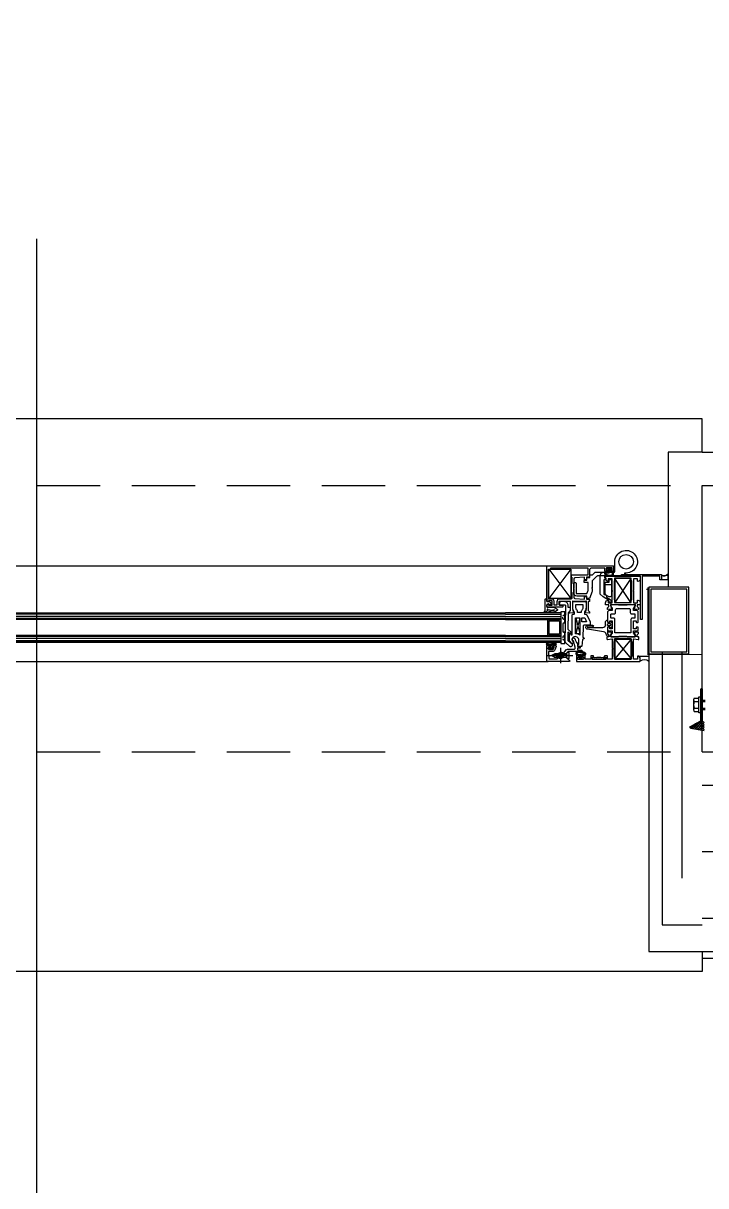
# Model space of a CAD drawing. Header units: inches. Extents: x 21 to 32698, y 13 to 3712.
# Drawn here: x 16750.7 to 16802, y 979.5 to 1066.8 of the extents above; entities that cross this region are included whole.
import ezdxf

# ---------------------------------------------------------------- set-up
doc = ezdxf.new("R2010")
doc.units = ezdxf.units.IN
doc.header["$MEASUREMENT"] = 0
doc.set_wipeout_variables(frame=1)
for name, pattern in [('ACANSTGB', [0.354331, 0.15748, -0.03937, 0.03937, -0.03937, 0.03937, -0.03937]), ('AM_ISO08W050', [18, 12, -1.5, 3, -1.5]), ('AM_ISO08W050x2', [9, 6, -0.75, 1.5, -0.75]), ('DOT', [6.35, 0, -6.35]), ('HIDDEN', [9.525, 6.35, -3.175]), ('IMPORT-HIDDEN2', [47.625, 31.75, -15.875])]:
    doc.linetypes.add(name, pattern=pattern)
for name, color, linetype, lineweight in [('Z_MİM_-KM-BEAM-RAY', 8, 'DOT', 25), ('Z_MİM_-KM-GLAZ', 8, 'Continuous', 25), ('Z_MİM_-KM-GLAZ-1', 8, 'Continuous', 25), ('Z_MİM_-KM-GLAZ-CURT', 8, 'Continuous', 25), ('Z_MİM_-KM-GLAZ-IDEN', 8, 'Continuous', 25), ('Z_MİM_-KM-IZO-THERMAL', 8, 'Continuous', 25), ('Z_MİM_-KM-IZO-THERMAL-ROCKWOOL', 8, 'BATTING', 25), ('Z_MİM_-KM-PAINT', 8, 'Continuous', 25), ('Z_MİM_-KM-RAY-1', 8, 'IMPORT-HIDDEN2', 25), ('Z_MİM_-KM-WALL', 8, 'Continuous', 25), ('Z_MİM_-KM-WALL-IZO-TERMAL', 8, 'Continuous', 25), ('Z_MİM_-KM-WALL-PLASTER', 8, 'Continuous', 25), ('Z_MİM_1', 8, 'Continuous', 25), ('Z_MİM_Aksesuar', 8, 'Continuous', 25), ('Z_MİM_aksesuar_k', 8, 'Continuous', 25), ('Z_MİM_AM_4N', 8, 'Continuous', 25), ('Z_MİM_AM_7N', 8, 'AM_ISO08W050', 25), ('Z_MİM_AUDIT_D_040619093244-1', 8, 'Continuous', 25), ('Z_MİM_CELIK', 8, 'Continuous', 25), ('Z_MİM_fitiller_k', 8, 'Continuous', 25), ('Z_MİM_hatch_k', 8, 'Continuous', 25), ('Z_MİM_mennteşe_k', 8, 'Continuous', 25), ('Z_MİM_MYM_MEMBRAN_', 8, 'HIDDEN', 25), ('Z_MİM_PROFIL', 8, 'Continuous', 25), ('Z_MİM_yazı_numara_k', 8, 'Continuous', 25)]:
    doc.layers.add(name, color=color, linetype=linetype, lineweight=lineweight)
doc.layers.add('Z_MİM_-KM-WALL-TERMAL-PATTERN', color=8, linetype='BATTING', lineweight=25, plot=False)
doc.linetypes.add('BATTING', pattern='A,0.00254,-2.54,[134,ltypeshp.shx,S=2.54,R=0,X=-2.54,Y=0],-5.08,[134,ltypeshp.shx,S=2.54,R=180,X=2.54,Y=0],-2.54', length=10.16254)

# ---------------------------------------------------------------- blocks, each defined once
blk = doc.blocks.new('-KM_Kiriş İzi-2K')
at = {"layer": 'Z_MİM_-KM-BEAM-RAY'}
for p, q in [((1309.999, 55), (2010, 55)), ((1309.999, 30), (2010, 30))]:
    blk.add_line(p, q, dxfattribs=at)
blk = doc.blocks.new('*U276')
blk.add_wipeout([(10, -36.5), (110, -36.5), (110, 5), (10, 5)])
at = {"layer": 'Z_MİM_Aksesuar'}
h = blk.add_hatch(dxfattribs=at)
h.set_pattern_fill('ANSI37', color=256, angle=360, style=0)
h.set_pattern_definition([(315, (-226.59067, -29.11996), (-0.088388348, -0.088388348), []), (225, (-226.59067, -29.11996), (-0.088388348, 0.088388348), [])])
h.paths.add_polyline_path([(109.134, -18.23), (110, -17.73), (110.152, -17.73), (110.152, -18.422)])
at = {"layer": 'Z_MİM_PROFIL'}
h = blk.add_hatch(dxfattribs=at)
h.set_pattern_fill('ANSI37', color=256, scale=0.2, angle=180, style=0)
h.set_pattern_definition([(135, (-2576.23092, -9711.436882), (0.01767766953, 0.01767766953), []), (45, (-2576.23092, -9711.436882), (0.01767766953, -0.01767766953), [])])
h.paths.add_polyline_path([(110, -17.73), (109.134, -18.23), (109.084, -18.144), (109.9, -17.672), (109.9, -15.281), (110, -15.281)])
at = {"layer": 'Z_MİM_yazı_numara_k'}
h = blk.add_hatch(dxfattribs=at)
h.set_pattern_fill('LINE', color=256, scale=0.0375, angle=225, style=0)
h.set_pattern_definition([(225, (25.215724, -6.508092), (0.00331456304, -0.00331456304), [])])
edge = h.paths.add_edge_path()
edge.add_arc((100.667, -10.434), 0.0271, 0, 360)
h = blk.add_hatch(dxfattribs=at)
h.set_pattern_fill('LINE', color=256, scale=0.0375, angle=225, style=0)
h.set_pattern_definition([(225, (22.935894, -4.7030263), (0.00331456304, -0.00331456304), [])])
edge = h.paths.add_edge_path()
edge.add_arc((98.387, -12.239), 0.0271, 0, 360)
h = blk.add_hatch(dxfattribs=at)
h.set_pattern_fill('LINE', color=256, scale=0.0375, angle=225, style=0)
h.set_pattern_definition([(225, (27.228905, -3.975557), (0.00331456304, -0.00331456304), [])])
edge = h.paths.add_edge_path()
edge.add_arc((102.68, -12.966), 0.0271, 0, 360)
at = {"linetype": 'ACANSTGB', "ltscale": 0.01}
for p, q in [((99.551, -10.001), (99.551, -9.821)), ((99.701, -9.771), (99.601, -9.771)), ((99.701, -10.051), (99.601, -10.051)), ((99.701, -11.321), (99.601, -11.321)), ((99.551, -11.371), (99.551, -11.551)), ((99.701, -11.601), (99.601, -11.601))]:
    blk.add_line(p, q, dxfattribs=at)
for p, q in [((99.551, -10.386), (99.551, -10.986)), ((99.701, -10.336), (99.601, -10.336)), ((99.701, -11.036), (99.601, -11.036)), ((98.951, -12.641), (98.691, -12.786)), ((98.951, -12.931), (98.691, -12.786)), ((99.821, -12.641), (98.951, -12.641)), ((99.821, -12.931), (98.951, -12.931)), ((99.203, -12.811), (99.203, -12.76)), ((99.203, -12.76), (99.338, -12.76)), ((99.203, -12.811), (99.338, -12.811)), ((99.338, -12.626), (99.389, -12.626)), ((99.338, -12.626), (99.338, -12.76)), ((99.338, -12.811), (99.338, -12.946)), ((99.338, -12.946), (99.389, -12.946)), ((99.389, -12.626), (99.389, -12.76)), ((99.389, -12.76), (99.523, -12.76)), ((99.389, -12.811), (99.389, -12.946)), ((99.389, -12.811), (99.523, -12.811)), ((99.523, -12.811), (99.523, -12.76)), ((99.821, -12.641), (99.901, -12.561)), ((99.821, -12.931), (99.821, -12.641)), ((99.821, -12.931), (99.901, -13.011)), ((100.021, -12.561), (99.901, -12.561)), ((100.021, -13.011), (99.901, -13.011)), ((99.937, -12.786), (100.021, -12.76)), ((99.937, -12.786), (100.021, -12.811)), ((100.021, -13.011), (100.021, -12.561))]:
    blk.add_line(p, q)
blk.add_lwpolyline([(106.946, -7.071), (107.455, -7.071), (107.455, -6.669, -0.291534), (106.946, -6.765, -0.291534)], format="xyb")
for points in [[(106.946, -6.765), (106.946, -7.071)], [(106.946, -7.071), (107.455, -7.071)], [(99.701, -10.336), (99.701, -9.486), (99.401, -9.486), (99.401, -11.886), (99.701, -11.886), (99.701, -11.036)], [(105.164, -12.821), (105.997, -12.821)]]:
    blk.add_lwpolyline(points)
for points in [[(103.188, -8.966, 0.414214), (103.148, -9.006), (103.148, -9.034, 0.131652), (103.152, -9.049), (103.207, -9.146), (103.242, -9.205, -0.131652), (103.258, -9.265), (103.258, -9.386, -0.414214), (103.238, -9.406), (103.008, -9.406, 0.414214), (102.908, -9.506), (102.908, -10.25, 0.236068), (102.928, -10.286), (103.048, -10.286, 0.414214), (103.068, -10.266), (103.068, -10.166), (103.258, -10.166), (103.258, -10.466), (103.258, -10.766), (103.068, -10.766), (103.068, -10.666, 0.414214), (103.048, -10.646), (102.928, -10.646, 0.414214), (102.908, -10.666), (102.908, -10.826, 0.414214), (103.008, -10.926), (103.238, -10.926, -0.414214), (103.258, -10.946), (103.258, -11.066, -0.131652), (103.242, -11.126), (103.207, -11.186), (103.152, -11.282, 0.131652), (103.148, -11.297), (103.148, -11.326, 0.414214), (103.188, -11.366), (103.728, -11.366), (103.758, -11.336), (104.358, -11.336), (104.388, -11.366), (104.928, -11.366, 0.414214), (104.968, -11.326), (104.968, -11.297, 0.131652), (104.964, -11.282), (104.908, -11.186), (104.874, -11.126, -0.131652), (104.858, -11.066), (104.858, -10.946, -0.414214), (104.878, -10.926), (105.108, -10.926, 0.414214), (105.208, -10.826), (105.208, -10.666, 0.414214), (105.188, -10.646), (105.068, -10.646, 0.414214), (105.048, -10.666), (105.048, -10.766), (104.858, -10.766), (104.858, -10.466), (104.858, -10.166), (105.048, -10.166), (105.048, -10.266, 0.414214), (105.068, -10.286), (105.188, -10.286, 0.236068), (105.208, -10.25), (105.208, -9.506, 0.414214), (105.108, -9.406), (104.878, -9.406, -0.414214), (104.858, -9.386), (104.858, -9.265, -0.131652), (104.874, -9.205), (104.908, -9.146), (104.964, -9.049, 0.131652), (104.968, -9.034), (104.968, -9.006, 0.414214), (104.928, -8.966), (104.388, -8.966), (104.358, -8.996), (103.758, -8.996), (103.728, -8.966)], [(103.408, -9.656, 0.414214), (103.508, -9.556), (103.508, -9.346, -0.414214), (103.608, -9.246), (104.508, -9.246, -0.414214), (104.608, -9.346), (104.608, -9.556, 0.414214), (104.708, -9.656), (104.938, -9.656, -0.414214), (104.958, -9.676), (104.958, -9.946, -0.414214), (104.938, -9.966), (104.758, -9.966, 0.414214), (104.658, -10.066), (104.658, -11.066, -0.414214), (104.638, -11.086), (103.478, -11.086, -0.414214), (103.458, -11.066), (103.458, -10.066, 0.414214), (103.358, -9.966), (103.178, -9.966, -0.414214), (103.158, -9.946), (103.158, -9.676, -0.414214), (103.178, -9.656)], [(105.352, -13.21, 0.198912), (105.358, -13.196), (105.358, -13.014, 0.342804), (105.207, -12.821), (105.997, -12.821), (105.997, -13.223, 0.384351)]]:
    blk.add_lwpolyline(points, format="xyb", close=True)
for points in [[(103.428, -12.846), (103.398, -12.846), (103.398, -11.726), (103.428, -11.726), (103.428, -11.526), (104.058, -11.526), (104.688, -11.526), (104.688, -11.726), (104.718, -11.726), (104.718, -12.846), (104.688, -12.846), (104.688, -13.046), (104.058, -13.046), (103.428, -13.046)], [(102.408, -13.021), (102.458, -13.061), (102.558, -13.061), (102.608, -13.021), (102.758, -13.021), (102.758, -12.921), (102.608, -12.921), (102.558, -12.961), (102.458, -12.961), (102.408, -12.921), (102.108, -12.921), (102.058, -12.961), (101.958, -12.961), (101.908, -12.921), (101.758, -12.921), (101.758, -13.021), (101.908, -13.021), (101.958, -13.061), (102.058, -13.061), (102.108, -13.021)]]:
    blk.add_lwpolyline(points, close=True)
blk.add_circle((99.363, -12.786), 0.225)
for centre, radius, start, end in [((107.125, -6.317), 0.482, 248.16815, 313.63903), ((99.601, -10.386), 0.05, 90, 180), ((99.601, -10.986), 0.05, 180, 270), ((105.667, -13.574), 0.482, 46.36097, 130.91618)]:
    blk.add_arc(centre, radius, start, end)
for centre, start, end in [((99.601, -9.821), 90, 180), ((99.601, -10.001), 180, 270), ((99.601, -11.371), 90, 180), ((99.601, -11.551), 180, 270)]:
    blk.add_arc(centre, 0.05, start, end, dxfattribs=at)
at = {"layer": 'Z_MİM_-KM-GLAZ-1'}
for p, q in [((21.572, -6.046), (98.428, -6.046)), ((21.644, -13.216), (98.428, -13.216))]:
    blk.add_line(p, q, dxfattribs=at)
at = {"layer": 'Z_MİM_-KM-GLAZ-CURT'}
for points in [[(110, 2.5), (110, 5), (10, 5), (10, 2.5)], [(110, -35), (110, -36.5), (10, -36.5), (10, -35)]]:
    blk.add_lwpolyline(points, dxfattribs=at)
at = {"layer": 'Z_MİM_-KM-GLAZ-IDEN', "ltscale": 1.5}
blk.add_line((60, 18.522), (60, -88.522), dxfattribs=at)
at = {"layer": 'Z_MİM_-KM-RAY-1', "ltscale": 0.15}
for points in [[(10, 0), (110, 0)], [(10, -20), (110, -20)]]:
    blk.add_lwpolyline(points, dxfattribs=at)
at = {"layer": 'Z_MİM_-KM-WALL'}
blk.add_lwpolyline([(110, -20), (110, 0)], dxfattribs=at)
at = {"layer": 'Z_MİM_-KM-WALL-IZO-TERMAL', "ltscale": 1.5}
blk.add_lwpolyline([(107, -12.5), (107, -33), (110, -33)], dxfattribs=at)
at = {"layer": 'Z_MİM_-KM-WALL-PLASTER', "ltscale": 1.5}
for points in [[(110, 2.5), (107.458, 2.5), (107.458, -7.65)], [(106, -12.5), (106, -35), (110, -35)]]:
    blk.add_lwpolyline(points, dxfattribs=at)
at = {"layer": 'Z_MİM_-KM-WALL-TERMAL-PATTERN', "ltscale": 0.13}
blk.add_line((108.5, -29.5), (108.5, -12.5), dxfattribs=at)
at = {"layer": 'Z_MİM_1'}
for p, q in [((105.352, -7.127), (105.385, -7.149)), ((105.952, -7.831), (105.823, -7.831))]:
    blk.add_line(p, q, dxfattribs=at)
at = {"layer": 'Z_MİM_Aksesuar'}
blk.add_line((109.134, -18.23), (110.152, -18.422), dxfattribs=at)
at = {"layer": 'Z_MİM_aksesuar_k'}
for p, q in [((100.132, -6.299), (98.502, -8.499)), ((98.502, -6.299), (100.132, -8.499)), ((104.658, -8.786), (103.458, -6.986)), ((104.658, -6.986), (103.458, -8.786)), ((20.599, -9.576), (95.228, -9.576)), ((99.401, -9.576), (95.228, -9.576)), ((99.401, -9.576), (99.401, -11.776)), ((95.228, -9.684), (20.599, -9.684)), ((95.228, -9.843), (20.599, -9.843)), ((95.228, -10.001), (20.599, -10.001)), ((95.228, -10.06), (20.599, -10.06)), ((95.228, -10.076), (20.599, -10.076)), ((95.228, -9.684), (99.401, -9.684)), ((95.228, -9.843), (99.401, -9.843)), ((95.228, -10.001), (99.401, -10.001)), ((95.228, -10.06), (99.401, -10.06)), ((95.228, -10.076), (99.401, -10.076)), ((98.405, -10.076), (98.405, -11.276)), ((100.808, -9.946), (100.508, -11.146)), ((100.508, -9.946), (100.808, -11.146)), ((95.228, -11.276), (20.599, -11.276)), ((95.228, -11.291), (20.599, -11.291)), ((95.228, -11.35), (20.599, -11.35)), ((95.228, -11.276), (99.401, -11.276)), ((95.228, -11.291), (99.401, -11.291)), ((95.228, -11.35), (99.401, -11.35)), ((95.228, -11.509), (20.599, -11.509)), ((95.228, -11.667), (20.599, -11.667)), ((95.228, -11.776), (20.599, -11.776)), ((20.599, -11.776), (95.228, -11.776)), ((95.228, -11.509), (99.401, -11.509)), ((95.228, -11.667), (99.401, -11.667)), ((95.228, -11.776), (99.401, -11.776)), ((99.401, -11.776), (95.228, -11.776)), ((103.448, -11.546), (104.668, -13.026)), ((104.668, -11.546), (103.448, -13.026)), ((104.668, -11.546), (103.448, -13.026)), ((103.448, -11.546), (104.668, -13.026))]:
    blk.add_line(p, q, dxfattribs=at)
for points in [[(98.502, -6.299), (100.132, -6.299), (100.132, -8.499), (98.502, -8.499)], [(104.658, -8.786), (104.658, -6.986), (103.458, -6.986), (103.458, -8.786)], [(98.405, -10.076), (99.401, -10.076), (99.401, -11.276), (98.405, -11.276)], [(98.505, -10.176), (99.301, -10.176), (99.301, -11.176), (98.505, -11.176)], [(100.808, -11.146), (100.508, -11.146), (100.508, -9.946), (100.808, -9.946)], [(104.668, -11.546), (103.448, -11.546), (103.448, -13.026), (104.668, -13.026)], [(103.448, -11.546), (104.668, -11.546), (104.668, -13.026), (103.448, -13.026)]]:
    blk.add_lwpolyline(points, close=True, dxfattribs=at)
at = {"layer": 'Z_MİM_AM_4N'}
for p, q in [((98.886, -12.677), (99.821, -12.677)), ((98.886, -12.895), (98.886, -12.677)), ((98.886, -12.895), (99.821, -12.895))]:
    blk.add_line(p, q, dxfattribs=at)
at = {"layer": 'Z_MİM_AM_7N', "linetype": 'AM_ISO08W050x2'}
for p, q in [((99.363, -12.211), (99.363, -13.361)), ((98.391, -12.786), (100.291, -12.786)), ((99.938, -12.786), (98.788, -12.786))]:
    blk.add_line(p, q, dxfattribs=at)
at = {"layer": 'Z_MİM_AUDIT_D_040619093244-1'}
for p, q in [((109.369, -16.1), (109.369, -16.85)), ((109.419, -15.975), (109.769, -15.975)), ((109.419, -16.225), (109.769, -16.225)), ((109.419, -16.725), (109.769, -16.725)), ((109.419, -16.975), (109.769, -16.975))]:
    blk.add_line(p, q, dxfattribs=at)
blk.add_lwpolyline([(110, -17.73), (109.134, -18.23), (109.084, -18.144), (109.9, -17.672), (109.9, -15.281), (110, -15.281)], close=True, dxfattribs=at)
for points in [[(109.869, -17.075), (109.769, -17.075), (109.769, -15.875), (109.869, -15.875)], [(110.015, -16.125), (110.165, -16.125)], [(110.015, -16.225), (110.165, -16.225)], [(110.044, -16.125), (110.194, -16.125)], [(110.044, -16.225), (110.194, -16.225)], [(110.081, -16.125), (110.231, -16.125)], [(110.081, -16.225), (110.231, -16.225)], [(110.015, -16.725), (110.165, -16.725)], [(110.015, -16.825), (110.165, -16.825)], [(110.044, -16.725), (110.194, -16.725)], [(110.044, -16.825), (110.194, -16.825)], [(110.081, -16.725), (110.231, -16.725)], [(110.081, -16.825), (110.231, -16.825)]]:
    blk.add_lwpolyline(points, dxfattribs=at)
for centre, radius, start, end in [((109.55, -16.1), 0.181, 136.39718, 223.60282), ((110.019, -16.475), 0.65, 157.38014, 202.61986), ((109.55, -16.85), 0.181, 136.39718, 223.60282)]:
    blk.add_arc(centre, radius, start, end, dxfattribs=at)
at = {"layer": 'Z_MİM_CELIK', "linetype": 'Continuous'}
blk.add_lwpolyline([(109, -12.65), (109, -7.65), (106, -7.65), (106, -12.65), (109, -12.65)], dxfattribs=at)
blk.add_lwpolyline([(108.85, -12.5), (108.85, -7.8), (106.15, -7.8), (106.15, -12.5)], close=True, dxfattribs=at)
at = {"layer": 'Z_MİM_fitiller_k'}
for points in [[(103.154, -6.426), (103.154, -6.335), (103.194, -6.335, 0.715976), (103.206, -6.299), (103.09, -6.21, 0.165518), (103.077, -6.206), (102.981, -6.206, 0.165518), (102.968, -6.21), (102.852, -6.299, 0.715976), (102.864, -6.335), (102.904, -6.335), (102.904, -6.426, -0.414214), (102.884, -6.446), (102.704, -6.446, 0.414214), (102.684, -6.466, 0.414214), (102.734, -6.516), (102.895, -6.516, 0.196262), (102.93, -6.501, -1.871962), (102.936, -6.534, 0.148078), (102.908, -6.531, 0.000634), (102.907, -6.531), (102.712, -6.568, 0.594487), (102.685, -6.651), (102.764, -6.735), (102.956, -6.801), (103.248, -6.799), (103.337, -6.723, 0.218314), (103.354, -6.685), (103.354, -6.466, 0.414214), (103.334, -6.446), (103.174, -6.446, -0.414214)], [(102.751, -6.648), (102.803, -6.674), (102.968, -6.731), (103.204, -6.729, 0.177462), (103.236, -6.717), (103.253, -6.703, -0.175046), (103.284, -6.691, 0.629806), (103.295, -6.666, -0.000523), (103.296, -6.666, -0.175045), (103.284, -6.634), (103.284, -6.516), (103.103, -6.516, -0.196262), (103.068, -6.501, 0.664495), (103.034, -6.516), (103.034, -6.537, -0.360529), (102.994, -6.586), (102.795, -6.623, -0.267949), (102.776, -6.617, 1.211391)], [(103.056, -6.275, 0.292354), (103.002, -6.275), (102.973, -6.293, 0.255859), (102.964, -6.31), (102.964, -6.426, 0.414214), (102.984, -6.446), (103.074, -6.446, 0.414214), (103.094, -6.426), (103.094, -6.31, 0.255859), (103.085, -6.293)], [(98.208, -8.586, -0.414214), (98.268, -8.526), (98.308, -8.526, -0.414214), (98.328, -8.546), (98.328, -8.726), (98.482, -8.726, -0.131652), (98.492, -8.728), (98.655, -8.822, -0.604052), (98.65, -8.928), (98.527, -8.987, -0.442426), (98.499, -8.976), (98.477, -8.913, 0.440011), (98.449, -8.902), (98.339, -8.953, 0.291473), (98.328, -8.971), (98.328, -9.126, 0.414214), (98.348, -9.146), (98.774, -9.146, -0.046127), (98.793, -9.147, -0.130851), (99.113, -9.3, -0.464272), (99.113, -9.392), (98.979, -9.468, -0.11389), (98.678, -9.56), (98.481, -9.574, -0.916331), (98.469, -9.495), (98.885, -9.371, 2.027799), (98.881, -9.351), (98.674, -9.388, -0.109518), (98.588, -9.384), (98.496, -9.36, -0.136845), (98.404, -9.305, 0.776158), (98.353, -9.333, -0.177279), (98.341, -9.47), (98.201, -9.573, -0.088217), (98.195, -9.576), (98.184, -9.576, -0.033998), (98.182, -9.575), (98.144, -9.558, -0.452425), (98.135, -9.53), (98.208, -9.41)], [(101.779, -10.623), (101.589, -10.643), (101.414, -10.625, 1.05449), (101.408, -10.684), (101.589, -10.666, -0.026186), (101.61, -10.664), (102.558, -10.664, 0.414214), (102.758, -10.464), (102.758, -10.235, -0.414214), (102.858, -10.135), (102.888, -10.135, -0.414214), (102.908, -10.155), (102.908, -10.265, 0.414214), (102.928, -10.285), (103.088, -10.285), (103.088, -10.234, -0.612814), (103.119, -10.217), (103.203, -10.288, -0.219402), (103.238, -10.364), (103.238, -10.567, -0.219402), (103.203, -10.643), (103.119, -10.714, -0.612814), (103.088, -10.698), (103.088, -10.647), (102.928, -10.647, 0.414214), (102.908, -10.667), (102.908, -11.142, 0.175452), (102.931, -11.206), (102.973, -11.257, -0.175452), (102.978, -11.27), (102.978, -11.344, -0.414214), (102.958, -11.364), (102.943, -11.364, -0.293333), (102.852, -11.306), (102.761, -11.107, 0.252372), (102.609, -10.993), (101.407, -10.808, -0.938467), (101.432, -10.496), (101.779, -10.496, -1)], [(103.14, -10.488), (103.14, -10.488, -0.414213), (103.075, -10.553), (102.963, -10.553, -0.414214), (102.898, -10.488), (102.898, -10.444, -0.414213), (102.963, -10.379), (103.075, -10.379, -0.414214), (103.14, -10.444)], [(98.541, -12.046), (98.541, -12.136), (98.501, -12.136, 0.715976), (98.489, -12.172), (98.606, -12.261, 0.165518), (98.618, -12.266), (98.715, -12.266, 0.165518), (98.727, -12.261), (98.843, -12.172, 0.715976), (98.831, -12.136), (98.791, -12.136), (98.791, -12.046, -0.414214), (98.811, -12.026), (98.991, -12.026, 0.414214), (99.011, -12.006, 0.423058), (98.961, -11.956), (98.8, -11.956, 0.196262), (98.781, -11.959, -0.661044), (98.789, -11.945, 0.148078), (98.818, -11.948, 0.000634), (98.818, -11.948), (99.014, -11.959, 0.770223), (99.041, -11.897), (98.948, -11.841), (98.726, -11.768), (98.434, -11.77), (98.309, -11.872, 0.218314), (98.292, -11.91), (98.341, -12.006, 0.414214), (98.361, -12.026), (98.521, -12.026, -0.414214)], [(98.966, -11.907), (98.915, -11.899), (98.715, -11.838), (98.478, -11.84, 0.177462), (98.446, -11.852), (98.43, -11.866, -0.203511), (98.363, -11.897, 0.732657), (98.357, -11.905, 0.410363), (98.364, -11.91, 0.416483), (98.372, -11.913), (98.411, -11.956), (98.592, -11.956, -0.196262), (98.627, -11.97, 0.664495), (98.661, -11.956), (98.669, -11.942, -0.219093), (98.743, -11.922), (98.906, -11.924, -0.13878), (98.965, -11.929, 1.356329)], [(98.639, -12.197, 0.292354), (98.693, -12.197), (98.722, -12.178, 0.255859), (98.731, -12.161), (98.731, -12.046, 0.414214), (98.711, -12.026), (98.621, -12.026, 0.414214), (98.601, -12.046), (98.601, -12.161, 0.255859), (98.61, -12.178)], [(100.763, -12.783), (100.763, -12.873), (100.723, -12.873, 0.715976), (100.711, -12.909), (100.827, -12.999, 0.165518), (100.839, -13.003), (100.936, -13.003, 0.165518), (100.948, -12.999), (101.065, -12.909, 0.715976), (101.053, -12.873), (101.013, -12.873), (101.013, -12.783, -0.414214), (101.033, -12.763), (101.213, -12.763, 0.414214), (101.233, -12.743, 0.414214), (101.183, -12.693), (101.007, -12.697, -0.117448), (100.991, -12.693, -0.400605), (101.01, -12.685, -0.053856), (101.039, -12.686, 0.000634), (101.04, -12.686), (101.236, -12.696, 0.770223), (101.262, -12.634), (101.183, -12.551), (100.961, -12.477), (100.668, -12.479), (100.544, -12.582, 0.218314), (100.526, -12.62), (100.563, -12.743, 0.414214), (100.583, -12.763), (100.743, -12.763, -0.414214)], [(101.188, -12.642), (101.143, -12.616), (100.949, -12.547), (100.713, -12.549, 0.177462), (100.681, -12.561), (100.664, -12.575, -0.076022), (100.596, -12.614, 0.346278), (100.585, -12.638, -0.000523), (100.585, -12.638, -0.025659), (100.596, -12.649), (100.633, -12.693), (100.813, -12.693, -0.196262), (100.848, -12.707, 0.664495), (100.882, -12.693), (100.882, -12.672, -0.376032), (100.929, -12.665), (101.15, -12.655, -0.219372), (101.171, -12.661, 1.523096)], [(100.861, -12.934, 0.292354), (100.915, -12.934), (100.944, -12.916, 0.255859), (100.953, -12.899), (100.953, -12.783, 0.414214), (100.933, -12.763), (100.843, -12.763, 0.414214), (100.823, -12.783), (100.823, -12.899, 0.255859), (100.832, -12.916)]]:
    blk.add_lwpolyline(points, format="xyb", close=True, dxfattribs=at)
at = {"layer": 'Z_MİM_hatch_k'}
for points in [[(98.328, -8.706), (98.328, -6.146, -0.414214), (98.428, -6.046), (103.338, -6.046, -0.414214), (103.358, -6.066), (103.358, -6.446), (103.221, -6.446, -0.312902), (103.174, -6.413), (103.159, -6.373, -0.523343), (103.178, -6.346), (103.238, -6.346, 0.414214), (103.258, -6.326), (103.258, -6.236, 0.414214), (103.208, -6.186), (102.848, -6.186, 0.414214), (102.798, -6.236), (102.798, -6.326, 0.414214), (102.818, -6.346), (102.878, -6.346, -0.523343), (102.896, -6.373), (102.881, -6.413, -0.312902), (102.834, -6.446), (102.698, -6.446), (102.698, -6.226, 0.414214), (102.678, -6.206), (101.664, -6.206, 0.200592), (101.635, -6.218), (101.548, -6.306), (101.548, -6.876, -0.414214), (101.528, -6.896), (101.308, -6.896), (101.308, -7.096), (101.158, -7.096), (101.158, -6.896), (100.451, -6.94, 0.396047), (100.358, -7.04), (100.358, -7.686), (100.328, -7.716), (100.358, -7.746), (100.358, -8.392, 0.396047), (100.451, -8.491), (101.158, -8.536), (101.158, -8.336), (101.308, -8.336), (101.308, -8.536), (101.528, -8.536, -0.414214), (101.548, -8.556), (101.548, -8.696, -0.414214), (101.528, -8.716), (101.448, -8.716), (101.448, -9.386), (101.541, -9.497, -0.175452), (101.548, -9.516), (101.548, -9.576, -0.440011), (101.515, -9.605), (101.275, -9.584, -0.176327), (101.262, -9.579), (101.223, -9.54, -0.573146), (101.232, -9.506), (101.261, -9.499), (101.318, -9.286), (101.318, -8.726, 0.843039), (101.259, -8.716), (100.316, -8.716, 0.843039), (100.258, -8.726), (100.258, -9.286), (100.315, -9.499), (100.343, -9.506, -0.573146), (100.352, -9.54), (100.313, -9.579, -0.176327), (100.301, -9.584), (100.06, -9.605, -0.440011), (100.028, -9.576), (100.028, -9.516, -0.175452), (100.035, -9.497), (100.128, -9.386), (100.128, -8.716), (99.298, -8.716, 0.414214), (99.248, -8.766), (99.248, -8.936, 0.414214), (99.298, -8.986), (99.498, -8.986, -0.414214), (99.548, -9.036), (99.548, -9.096, -0.414214), (99.498, -9.146), (98.428, -9.146, -0.414214), (98.328, -9.046), (98.328, -8.993, -0.267949), (98.338, -8.976), (98.438, -8.918, -0.57735), (98.468, -8.936), (98.468, -9.006), (98.728, -9.006, 0.414214), (98.748, -8.986), (98.748, -8.696, 0.414214), (98.728, -8.676), (98.468, -8.676), (98.468, -8.706, -0.414214), (98.448, -8.726), (98.348, -8.726, -0.414214)], [(98.888, -8.696, 0.414214), (98.728, -8.536), (98.468, -8.536), (98.468, -6.286), (98.648, -6.286), (98.648, -6.186), (101.408, -6.186), (101.408, -6.746), (100.208, -6.746), (100.158, -6.746), (100.158, -6.896), (100.208, -6.896), (100.208, -7.376), (100.158, -7.416), (100.158, -8.016), (100.208, -8.056), (100.208, -8.486, -0.414214), (100.158, -8.536), (99.298, -8.536, 0.414214), (99.088, -8.746), (99.088, -8.986, -0.414214), (99.068, -9.006), (98.888, -9.006)], [(100.208, -8.486, -0.414214), (100.158, -8.536), (99.298, -8.536, 0.414214), (99.088, -8.746), (99.088, -8.986, -0.414214), (99.068, -9.006), (98.888, -9.006), (98.888, -8.696, 0.414214), (98.728, -8.536), (98.468, -8.536), (98.468, -6.286), (98.648, -6.286), (98.648, -6.186), (101.408, -6.186), (101.408, -6.746), (100.208, -6.746), (100.158, -6.746), (100.158, -6.896), (100.208, -6.896), (100.208, -7.376), (100.158, -7.416), (100.158, -8.016), (100.208, -8.056)], [(98.888, -8.696, 0.414214), (98.728, -8.536), (98.468, -8.536), (98.468, -6.286), (98.648, -6.286), (98.648, -6.186), (101.408, -6.186), (101.408, -6.746), (100.208, -6.746), (100.158, -6.746), (100.158, -6.896), (100.208, -6.896), (100.208, -7.376), (100.158, -7.416), (100.158, -8.016), (100.208, -8.056), (100.208, -8.486, -0.414214), (100.158, -8.536), (99.298, -8.536, 0.414214), (99.088, -8.746), (99.088, -8.986, -0.414214), (99.068, -9.006), (98.888, -9.006)], [(100.389, -9.676, 0.388879), (100.408, -9.656), (100.408, -9.518, 0.175046), (100.403, -9.505, -0.175046), (100.288, -9.186), (100.288, -8.816, -0.414214), (100.388, -8.716), (101.188, -8.716, -0.414214), (101.288, -8.816), (101.288, -9.186, -0.175046), (101.172, -9.505, 0.175046), (101.168, -9.518), (101.168, -9.656, 0.388879), (101.186, -9.676), (101.303, -9.686, -0.267949), (101.344, -9.714), (101.59, -10.242), (101.606, -10.474, -0.434812), (101.586, -10.496), (101.168, -10.496, 0.414214), (101.068, -10.596), (101.039, -11.413, 0.450467), (101.059, -11.436), (101.089, -11.436, -0.791418), (101.112, -11.53), (101.029, -11.572, 0.251345), (101.018, -11.587), (100.958, -12.078, -0.378866), (100.938, -12.096), (100.708, -12.096, -0.414214), (100.658, -12.046), (100.658, -11.996, -0.414214), (100.708, -11.946), (100.728, -11.946, 0.414214), (100.748, -11.926), (100.748, -11.593, 0.052578), (100.745, -11.572, 0.641753), (100.268, -11.465, 0.163753), (100.248, -11.526), (100.248, -11.564, 0.07045), (100.25, -11.578), (100.319, -11.819, -0.810647), (100.216, -11.874), (100.071, -11.702, -0.176327), (100.048, -11.638), (100.048, -11.168, -0.198912), (100.062, -11.133), (100.114, -11.081, -0.668179), (100.148, -11.096), (100.148, -11.236), (100.248, -11.236), (100.248, -9.734, -0.388879), (100.293, -9.684)], [(100.648, -9.546), (100.648, -9.454, 0.213422), (100.614, -9.379, -0.213422), (100.528, -9.186), (100.528, -8.956), (101.048, -8.956), (101.048, -9.186, -0.213422), (100.961, -9.379, 0.213422), (100.928, -9.454), (100.928, -9.546)], [(100.645, -11.146), (100.488, -11.146), (100.488, -9.946), (100.828, -9.946), (100.828, -11.254, 0.105295)]]:
    blk.add_lwpolyline(points, format="xyb", close=True, dxfattribs=at)
blk.add_lwpolyline([(99.948, -9.026, 0.419335), (99.658, -8.731), (99.398, -8.731, 1), (99.398, -8.971), (99.688, -8.971, -0.419335), (99.738, -9.021), (99.712, -10.501, 0.198912), (99.718, -10.515), (99.733, -10.531), (99.717, -10.546, 0.198912), (99.711, -10.56), (99.692, -11.649, 0.226277), (99.785, -11.852), (100.041, -12.067, 0.176327), (100.105, -12.091), (100.167, -12.091, 0.700208), (100.232, -11.914), (99.939, -11.668, -0.226277), (99.932, -11.653), (99.943, -11.026, -0.661886), (99.977, -11.012), (100.078, -11.113, 1), (100.163, -11.028), (99.953, -10.818, -0.203452), (99.947, -10.803), (99.968, -9.579, -0.170958), (99.973, -9.566), (100.116, -9.395, 0.175452), (100.128, -9.363), (100.128, -9.231, 0.414214), (100.078, -9.181), (99.968, -9.181, -0.414214), (99.948, -9.161), (99.948, -9.011)], format="xyb", dxfattribs=at)
blk.add_lwpolyline([(101.331, -10.256), (100.978, -10.256), (100.978, -9.946), (101.187, -9.946)], close=True, dxfattribs=at)
at = {"layer": 'Z_MİM_mennteşe_k'}
blk.add_line((102.704, -7.434), (103.234, -7.434), dxfattribs=at)
for points in [[(101.738, -7.688), (101.708, -7.718), (101.738, -7.748), (101.738, -7.908, -0.087198), (101.72, -8.01), (101.558, -8.457, -0.339454), (101.509, -8.494), (101.388, -8.494, -0.414214), (101.338, -8.444), (101.338, -8.331, 0.414214), (101.318, -8.311), (100.588, -8.311, -0.414214), (100.358, -8.081), (100.358, -7.354, -0.414214), (100.408, -7.304), (100.488, -7.304, -0.414214), (100.538, -7.354), (100.538, -8.081, 0.414214), (100.588, -8.131), (101.283, -8.131, 0.315616), (101.377, -8.065), (101.42, -7.948, 0.087198), (101.438, -7.845), (101.438, -7.301), (101.188, -7.301, -0.414214), (101.138, -7.251), (101.138, -7.171, -0.414214), (101.188, -7.121), (101.338, -7.121), (101.338, -6.964, -0.414214), (101.388, -6.914), (101.578, -6.914), (101.578, -6.764, -0.414214), (101.628, -6.714), (101.754, -6.714, 0.198912), (101.789, -6.7), (101.945, -6.544, -0.198912), (102.016, -6.514), (103.398, -6.514, 0.414214), (103.448, -6.464), (103.448, -5.736, -2.414214), (104.298, -6.586), (104.171, -6.586), (104.171, -6.704, -0.414214), (104.071, -6.804), (102.15, -6.804, 0.198912), (102.079, -6.834), (101.767, -7.146, 0.198912), (101.738, -7.217)], [(104.171, -6.586), (104.298, -6.586), (104.171, -6.586), (104.171, -6.714, -0.414214), (104.071, -6.814), (102.694, -6.814, 0.414214), (102.664, -6.844), (102.664, -6.914, 0.414214), (102.694, -6.944), (102.764, -6.944), (102.764, -7.104), (102.624, -7.104), (102.624, -8.204), (102.695, -8.204, -0.155219), (102.741, -8.219), (102.794, -8.257, -0.243349), (102.828, -8.322), (102.828, -8.348, 0.24262), (102.849, -8.389), (103.211, -8.647, -0.212984), (103.231, -8.682), (103.231, -8.683, -0.414214), (103.151, -8.763), (102.999, -8.763), (102.999, -8.663, 0.26051), (102.972, -8.616), (102.581, -8.375), (102.344, -8.174), (102.344, -6.814, -0.414214), (102.644, -6.514), (103.398, -6.514, 0.414214), (103.448, -6.464), (103.448, -5.736, -2.414214), (104.298, -6.586)], [(103.234, -7.143, 0.414214), (103.184, -7.093), (103.051, -7.093, 0.414214), (103.001, -7.143), (103.001, -7.284), (102.704, -7.284), (102.704, -8.105, 0.233693), (102.743, -8.185), (102.891, -8.297, 0.164588), (103.012, -8.338), (103.124, -8.338, 0.414214), (103.234, -8.228)]]:
    blk.add_lwpolyline(points, format="xyb", close=True, dxfattribs=at)
blk.add_circle((104.298, -5.736), 0.55, dxfattribs=at)
blk.add_circle((104.298, -5.736), 0.55, dxfattribs=at)
blk.add_circle((104.298, -5.736), 0.55, dxfattribs=at)
at = {"layer": 'Z_MİM_MYM_MEMBRAN_', "ltscale": 20, "const_width": 0.08}
blk.add_lwpolyline([(105.923, -7.65), (105.942, -12.703), (105.942, -12.703), (110, -12.703), (110, -20), (110, -20)], dxfattribs=at)
at = {"layer": 'Z_MİM_PROFIL'}
for points in [[(105.358, -7.017, -0.381966), (105.18, -7.215, -0.447214), (105.158, -7.196), (105.158, -7.016), (104.858, -7.016), (104.858, -7.886), (104.828, -7.916), (104.858, -7.946), (104.858, -8.816), (105.158, -8.816), (105.158, -8.636, -0.447214), (105.18, -8.616, -0.381966), (105.358, -8.814), (105.358, -8.966), (105.128, -8.966), (105.128, -9.096), (105.221, -9.207, -0.175452), (105.228, -9.226), (105.228, -9.286, -0.440011), (105.195, -9.315), (104.955, -9.294, -0.176327), (104.942, -9.289), (104.903, -9.25, -0.573146), (104.912, -9.216), (104.941, -9.209), (104.998, -8.996), (104.998, -8.976, 0.843039), (104.939, -8.966), (104.058, -8.966), (103.176, -8.966, 0.843039), (103.118, -8.976), (103.118, -8.996), (103.175, -9.209), (103.203, -9.216, -0.573146), (103.212, -9.25), (103.173, -9.289, -0.176327), (103.161, -9.294), (102.92, -9.315, -0.440011), (102.888, -9.286), (102.888, -9.226, -0.175452), (102.895, -9.207), (102.988, -9.096), (102.988, -8.966), (102.758, -8.966), (102.758, -8.814, -0.381966), (102.935, -8.616, -0.447214), (102.958, -8.636), (102.958, -8.816), (103.258, -8.816), (103.258, -7.946), (103.288, -7.916), (103.258, -7.886), (103.258, -7.016), (102.958, -7.016), (102.958, -7.196, -0.447214), (102.935, -7.215, -0.381966), (102.758, -7.017), (102.758, -6.836, -0.414214), (102.778, -6.816), (104.058, -6.816), (105.338, -6.816, -0.414214), (105.358, -6.836)], [(105.158, -13.046), (104.858, -13.046), (104.858, -12.316), (104.828, -12.286), (104.858, -12.256), (104.858, -11.55, -0.461006), (104.881, -11.531), (105.211, -11.583, 0.461006), (105.258, -11.543), (105.258, -11.422, 0.368919), (105.224, -11.382), (105.128, -11.367), (105.128, -11.236), (105.221, -11.124, 0.175452), (105.228, -11.105), (105.228, -11.046, 0.440011), (105.195, -11.016), (104.955, -11.037, 0.176327), (104.942, -11.043), (104.903, -11.082, 0.573146), (104.912, -11.115), (104.941, -11.122), (104.998, -11.336), (104.998, -11.356, -0.843039), (104.939, -11.366), (104.058, -11.366), (103.176, -11.366, -0.843039), (103.118, -11.356), (103.118, -11.336), (103.175, -11.122), (103.203, -11.115, 0.573146), (103.212, -11.082), (103.173, -11.043, 0.176327), (103.161, -11.037), (102.92, -11.016, 0.440011), (102.888, -11.046), (102.888, -11.105, 0.175452), (102.895, -11.124), (102.988, -11.236), (102.988, -11.367), (102.891, -11.382, 0.368919), (102.858, -11.422), (102.858, -11.543, 0.461006), (102.904, -11.583), (103.235, -11.531, -0.461006), (103.258, -11.55), (103.258, -12.256), (103.288, -12.286), (103.258, -12.316), (103.258, -13.046), (102.898, -13.046), (102.898, -12.856, 0.414214), (102.838, -12.796), (102.718, -12.796, 0.414214), (102.658, -12.856), (102.658, -12.896), (102.778, -12.896), (102.778, -13.066), (101.738, -13.066), (101.738, -12.896), (101.858, -12.896), (101.858, -12.856, 0.414214), (101.798, -12.796), (101.698, -12.796, 0.414214), (101.638, -12.856), (101.638, -13.056), (101.238, -13.056, -0.414214), (101.218, -13.036), (101.218, -12.766), (101.081, -12.766, 0.312902), (101.034, -12.798), (101.019, -12.839, 0.523343), (101.038, -12.866), (101.098, -12.866, -0.414214), (101.118, -12.886), (101.118, -13.026, -0.414214), (101.068, -13.076), (100.708, -13.076, -0.414214), (100.658, -13.026), (100.658, -12.886, -0.414214), (100.678, -12.866), (100.738, -12.866, 0.523343), (100.756, -12.839), (100.741, -12.798, 0.312902), (100.694, -12.766), (100.558, -12.766), (100.558, -13.196, 0.414214), (100.578, -13.216), (105.338, -13.216, 0.414214), (105.358, -13.196), (105.358, -13.014, 0.381966), (105.18, -12.816, 0.447214), (105.158, -12.836)]]:
    blk.add_lwpolyline(points, format="xyb", close=True, dxfattribs=at)
for points in [[(104.688, -8.606), (104.718, -8.606), (104.718, -7.166), (104.688, -7.166), (104.688, -6.966), (104.058, -6.966), (103.428, -6.966), (103.428, -7.166), (103.398, -7.166), (103.398, -8.606), (103.428, -8.606), (103.428, -8.806), (104.058, -8.806), (104.688, -8.806)], [(103.944, -6.816), (103.944, -6.696), (106.944, -6.696), (106.944, -7.096), (106.824, -7.096), (106.824, -6.816), (105.504, -6.816), (105.504, -10.077), (105.384, -10.077), (105.384, -6.816)], [(104.688, -11.526), (104.058, -11.526), (103.428, -11.526), (103.428, -11.726), (103.398, -11.726), (103.398, -12.846), (103.428, -12.846), (103.428, -13.046), (104.058, -13.046), (104.688, -13.046), (104.688, -12.846), (104.718, -12.846), (104.718, -11.726), (104.688, -11.726)], [(103.428, -11.526), (104.058, -11.526), (104.688, -11.526), (104.688, -11.726), (104.718, -11.726), (104.718, -12.846), (104.688, -12.846), (104.688, -13.046), (104.058, -13.046), (103.428, -13.046), (103.428, -12.846), (103.398, -12.846), (103.398, -11.726), (103.428, -11.726)]]:
    blk.add_lwpolyline(points, close=True, dxfattribs=at)
blk.add_lwpolyline([(100.656, -12.346, 0.414243), (100.676, -12.366), (100.951, -12.366, -0.414214), (100.971, -12.386), (100.971, -12.466, -0.414214), (100.951, -12.486), (99.943, -12.486, 0.198912), (99.921, -12.494), (99.83, -12.586, 0.198912), (99.821, -12.607), (99.821, -12.764), (99.8, -12.786), (99.821, -12.807), (99.821, -12.945), (100.057, -13.181, -0.668179), (100.043, -13.216), (98.356, -13.216, -0.414214), (98.336, -13.196), (98.336, -12.026), (98.473, -12.026, -0.312902), (98.52, -12.058), (98.535, -12.099, -0.523343), (98.516, -12.126), (98.477, -12.126, 0.429634), (98.457, -12.147), (98.465, -12.317, 0.39896), (98.485, -12.336), (98.747, -12.336, 0.315299), (98.841, -12.27), (98.883, -12.152, 0.520567), (98.865, -12.126), (98.816, -12.126, -0.523343), (98.797, -12.099), (98.812, -12.058, -0.312902), (98.859, -12.026), (98.986, -12.026, -0.520567), (99.033, -12.093), (98.941, -12.344, -0.315299), (98.754, -12.476), (98.495, -12.476, 0.429634), (98.475, -12.497), (98.501, -12.988, 0.39896), (98.551, -13.036), (99.094, -13.036, 0.616747), (99.135, -12.956, -0.084286), (99.091, -12.871, -0.076003), (99.089, -12.856), (99.089, -12.806, -0.435803), (99.189, -12.698), (99.21, -12.698, -0.504927), (99.249, -12.75, 2.811597), (99.375, -12.666, -0.341999), (99.339, -12.633), (99.335, -12.61, -0.544205), (99.435, -12.52, -0.148354), (99.571, -12.605, 0.693564), (99.641, -12.579), (99.641, -12.562, -0.198912), (99.67, -12.491), (99.826, -12.335, -0.198942), (99.897, -12.306), (100.376, -12.306, 0.414217), (100.476, -12.206), (100.476, -12.183, 0.069924), (100.472, -12.156), (100.344, -11.708, 0.253074), (100.317, -11.68, -2.106031), (100.472, -11.577, 0.125416), (100.475, -11.597), (100.566, -11.81), (100.672, -11.917, -0.414214), (100.672, -11.945), (100.662, -11.955, 0.198912), (100.656, -11.969), (100.656, -12.096), (100.836, -12.096, -0.41418), (100.856, -12.116), (100.856, -12.196, -0.414214), (100.836, -12.216), (100.676, -12.216, 0.414214), (100.656, -12.236), (100.656, -12.347)], format="xyb", dxfattribs=at)
at = {"layer": 'Z_MİM_yazı_numara_k'}
for centre in [(100.667, -10.434), (98.387, -12.239), (102.68, -12.966)]:
    blk.add_circle(centre, 0.0271, dxfattribs=at)

msp = doc.modelspace()

# ---------------------------------------------------------------- linework, layer by layer
at = {"layer": 'Z_MİM_-KM-IZO-THERMAL'}
msp.add_lwpolyline([(18844.214, 969.583), (17329.214, 969.583), (17329.214, 999.583), (16654.213, 999.583), (16654.213, 969.583), (15319.214, 969.583), (15319.214, 1624.583), (15029.214, 1624.583), (15029.215, 2594.584), (18844.214, 2594.584)], close=True, dxfattribs=at)
at = {"layer": 'Z_MİM_-KM-IZO-THERMAL-ROCKWOOL', "ltscale": 0.45}
msp.add_lwpolyline([(18839.214, 974.583), (17334.214, 974.583), (17334.214, 1004.583), (16649.213, 1004.583), (16649.213, 974.583), (15324.214, 974.583), (15324.214, 1629.583), (15034.214, 1629.583), (15034.215, 2589.584), (18839.214, 2589.584)], close=True, dxfattribs=at)
at = {"layer": 'Z_MİM_-KM-PAINT'}
msp.add_lwpolyline([(18847.214, 966.583), (17326.214, 966.583), (17326.214, 996.583), (16657.213, 996.583), (16657.213, 966.583), (15316.214, 966.583), (15316.214, 1621.583), (15026.214, 1621.583), (15026.215, 2597.584), (18847.214, 2597.584)], close=True, dxfattribs=at)
at = {"layer": 'Z_MİM_-KM-WALL'}
msp.add_line((17341.714, 1032.083), (16641.713, 1032.083), dxfattribs=at)
msp.add_lwpolyline([(18831.714, 982.083), (17341.714, 982.083), (17341.714, 1012.083), (16641.713, 1012.083), (16641.713, 982.083), (15331.714, 982.083), (15331.714, 1637.083), (15041.714, 1637.083), (15041.715, 2582.084), (18831.714, 2582.084)], close=True, dxfattribs=at)
at = {"layer": 'Z_MİM_-KM-WALL-PLASTER'}
for points in [[(18846.714, 967.083), (17326.714, 967.083), (17326.714, 997.083), (16656.713, 997.083), (16656.713, 967.083), (15316.714, 967.083), (15316.714, 1622.083), (15026.714, 1622.083), (15026.715, 2597.084), (18846.714, 2597.084)], [(18834.214, 979.583), (17339.214, 979.583), (17339.214, 1009.583), (16644.213, 1009.583), (16644.213, 979.583), (15329.214, 979.583), (15329.214, 1634.583), (15039.214, 1634.583), (15039.215, 2584.584), (18834.214, 2584.584)], [(17339.214, 1644.583), (17339.214, 1034.583), (16644.213, 1034.583), (16644.213, 1644.583)]]:
    msp.add_lwpolyline(points, close=True, dxfattribs=at)

# ---------------------------------------------------------------- block references
at = {"layer": 'Z_MİM_-KM-BEAM-RAY'}
msp.add_blockref('-KM_Kiriş İzi-2K', (15331.714, 982.083), dxfattribs=at)

# ---------------------------------------------------------------- next in the draw order: block references
at = {"layer": 'Z_MİM_-KM-GLAZ', "ltscale": 1.5}
msp.add_blockref('*U276', (16691.713, 1032.112), dxfattribs=at)

doc.saveas('drawing.dxf')
